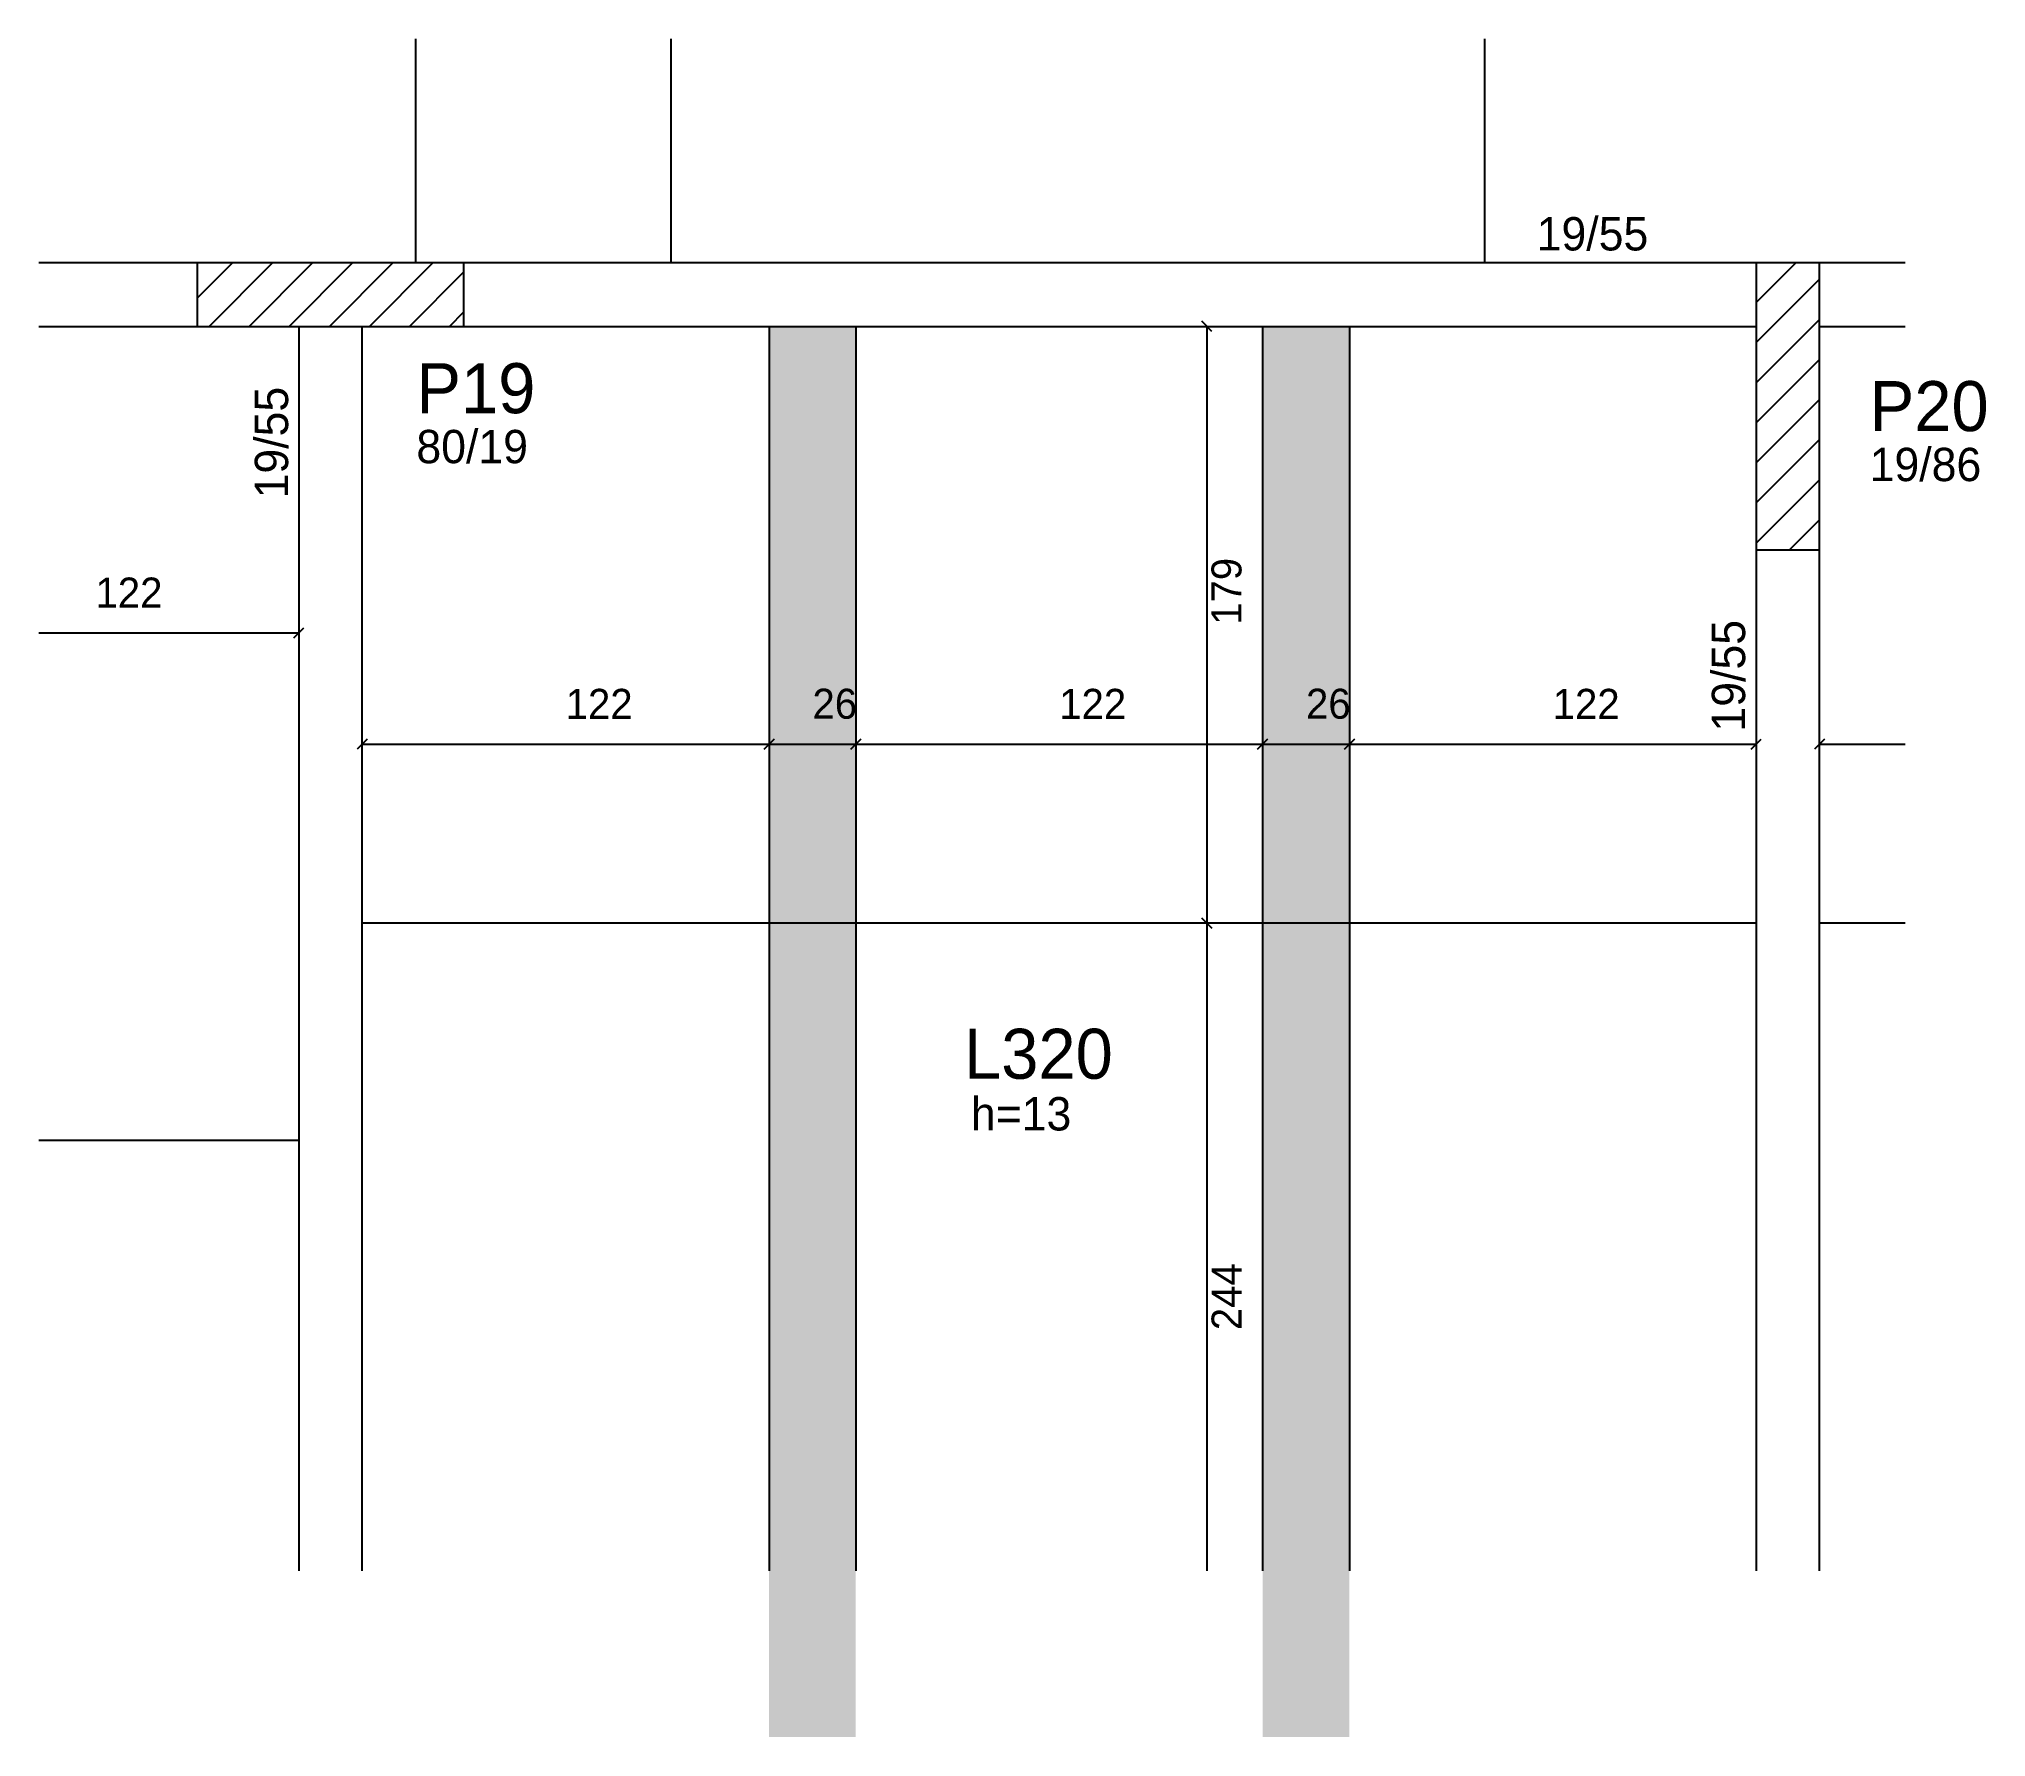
# Model space of a CAD drawing. Header units: metres. Extents: x 3070 to 3654, y 1668 to 2177.
import ezdxf

# ---------------------------------------------------------------- set-up
doc = ezdxf.new("R2010")
doc.units = ezdxf.units.M
for name, color, linetype in [('3', 7, 'Continuous'), ('4', 7, 'Continuous'), ('7', 7, 'Continuous'), ('9', 7, 'Continuous'), ('Hachura', 7, 'Continuous'), ('Painéis', 7, 'Continuous')]:
    doc.layers.add(name, color=color, linetype=linetype)

msp = doc.modelspace()

# ---------------------------------------------------------------- hatches: boundary and pattern name
at = {"layer": '9'}
h = msp.add_hatch(color=7, dxfattribs=at)
h.dxf.hatch_style = 1
h.paths.add_polyline_path([(3604.07, 1890.94), (3604.07, 1890.94), (3604.07, 2090.94), (3604.07, 2090.94), (3604.07, 1890.94)])
at = {"layer": 'Hachura'}
h = msp.add_hatch(color=7, dxfattribs=at)
h.dxf.hatch_style = 1
h.paths.add_polyline_path([(3289.08, 1667.94), (3315.08, 1667.94), (3315.08, 2090.94), (3289.08, 2090.94), (3289.08, 1667.94)])
h = msp.add_hatch(color=7, dxfattribs=at)
h.dxf.hatch_style = 1
h.paths.add_polyline_path([(3437.08, 1667.94), (3463.08, 1667.94), (3463.08, 2090.94), (3437.08, 2090.94), (3437.08, 1667.94)])

# ---------------------------------------------------------------- linework, layer by layer
at = {"layer": '3', "color": 3, "lineweight": 25}
for p, q in [((3117.57, 2099.39), (3128.12, 2109.94)), ((3121.14, 2090.94), (3140.14, 2109.94)), ((3133.16, 2090.94), (3152.16, 2109.94)), ((3145.18, 2090.94), (3164.18, 2109.94)), ((3157.2, 2090.94), (3176.2, 2109.94)), ((3169.22, 2090.94), (3188.22, 2109.94)), ((3585.07, 2098.07), (3596.93, 2109.94)), ((3181.24, 2090.94), (3197.57, 2107.26)), ((3585.07, 2086.05), (3604.07, 2105.05)), ((3193.27, 2090.94), (3197.57, 2095.24)), ((3585.07, 2074.03), (3604.07, 2093.03)), ((3585.07, 2062.01), (3604.07, 2081.01)), ((3585.07, 2049.99), (3604.07, 2068.99)), ((3585.07, 2037.97), (3604.07, 2056.97)), ((3585.07, 2025.95), (3604.07, 2044.95)), ((3595.08, 2023.94), (3604.07, 2032.93))]:
    msp.add_line(p, q, dxfattribs=at)
for points in [[(3117.57, 2109.94), (3070.11, 2109.94)], [(3585.07, 2109.94), (3197.57, 2109.94)], [(3629.78, 2109.94), (3604.07, 2109.94)], [(3070.11, 2090.94), (3117.57, 2090.94)], [(3148.07, 2090.94), (3148.07, 1717.8)], [(3167.07, 1717.8), (3167.07, 2090.94)], [(3197.57, 2090.94), (3585.07, 2090.94)], [(3604.07, 2090.94), (3629.78, 2090.94)], [(3585.07, 2023.94), (3585.07, 1717.8)], [(3604.07, 1717.8), (3604.07, 2023.94)]]:
    msp.add_lwpolyline(points, dxfattribs=at)
at = {"layer": '7', "color": 7, "lineweight": 25}
for points in [[(3197.57, 2109.94), (3117.57, 2109.94)], [(3117.57, 2109.94), (3117.57, 2090.94)], [(3197.57, 2090.94), (3197.57, 2109.94)], [(3604.07, 2109.94), (3585.07, 2109.94)], [(3585.07, 2109.94), (3585.07, 2023.94)], [(3604.07, 2023.94), (3604.07, 2109.94)], [(3117.57, 2090.94), (3197.57, 2090.94)], [(3585.07, 2023.94), (3604.07, 2023.94)]]:
    msp.add_lwpolyline(points, dxfattribs=at)
at = {"layer": 'Painéis', "color": 200, "lineweight": 25}
for p, q in [((3183.07, 2177.11), (3183.07, 2109.94)), ((3259.57, 2177.11), (3259.57, 2109.94)), ((3503.57, 2177.11), (3503.57, 2109.94)), ((3289.08, 2090.94), (3289.08, 1717.8)), ((3315.08, 2090.94), (3315.08, 1717.8)), ((3437.08, 2090.94), (3437.08, 1717.8)), ((3463.08, 2090.94), (3463.08, 1717.8)), ((3584.98, 1911.94), (3166.98, 1911.94)), ((3629.78, 1911.94), (3603.98, 1911.94)), ((3070.11, 1846.94), (3148.07, 1846.94))]:
    msp.add_line(p, q, dxfattribs=at)
at = {"layer": 'Painéis', "color": 0, "lineweight": 25}
for p, q in [((3421.83, 2089.44), (3418.83, 2092.44)), ((3146.57, 1997.56), (3149.57, 2000.56)), ((3168.57, 1967.19), (3165.57, 1964.19)), ((3287.58, 1964.19), (3290.58, 1967.19)), ((3290.58, 1967.19), (3287.58, 1964.19)), ((3313.58, 1964.19), (3316.58, 1967.19)), ((3316.58, 1967.19), (3313.58, 1964.19)), ((3435.58, 1964.19), (3438.58, 1967.19)), ((3438.58, 1967.19), (3435.58, 1964.19)), ((3461.58, 1964.19), (3464.58, 1967.19)), ((3464.58, 1967.19), (3461.58, 1964.19)), ((3583.57, 1964.19), (3586.57, 1967.19)), ((3605.57, 1967.19), (3602.57, 1964.19)), ((3418.83, 1913.44), (3421.83, 1910.44)), ((3421.83, 1910.44), (3418.83, 1913.44))]:
    msp.add_line(p, q, dxfattribs=at)
at = {"layer": 'Painéis', "color": 4, "lineweight": 25}
for p, q in [((3420.33, 2090.94), (3420.33, 1911.94)), ((3070.11, 1999.06), (3148.07, 1999.06)), ((3167.07, 1965.69), (3289.08, 1965.69)), ((3289.08, 1965.69), (3315.08, 1965.69)), ((3315.08, 1965.69), (3437.08, 1965.69)), ((3437.08, 1965.69), (3463.08, 1965.69)), ((3463.08, 1965.69), (3585.07, 1965.69)), ((3604.07, 1965.69), (3629.78, 1965.69)), ((3420.33, 1911.94), (3420.33, 1717.8))]:
    msp.add_line(p, q, dxfattribs=at)

# ---------------------------------------------------------------- texts
at = {"layer": '3', "color": 3, "lineweight": 25}
for s, p in [('19/55', (3519.26, 2113.69)), ('80/19', (3183.3, 2049.89)), ('19/86', (3619.12, 2044.52)), ('h=13', (3349.58, 1849.82))]:
    msp.add_text(s, height=10, dxfattribs=at).set_placement(p)
for p in [(3144.84, 2039.34), (3581.78, 1969.43)]:
    msp.add_text('19/55', height=10, rotation=90, dxfattribs=at).set_placement(p)
at = {"layer": '4', "color": 4, "lineweight": 25}
for s, p in [('P19', (3183.3, 2064.89)), ('P20', (3619.12, 2059.52)), ('L320', (3347.53, 1865.32))]:
    msp.add_text(s, height=15, dxfattribs=at).set_placement(p)
at = {"layer": 'Painéis', "color": 240, "lineweight": 25}
for s, p in [('179', (3430.73, 2001.44)), ('244', (3430.76, 1789.94))]:
    msp.add_text(s, height=9, rotation=90, dxfattribs=at).set_placement(p)
for s, p in [('122', (3087.07, 2006.61)), ('122', (3228.07, 1973.24)), ('26', (3302.08, 1973.28)), ('122', (3376.08, 1973.24)), ('26', (3450.08, 1973.28)), ('122', (3524.07, 1973.24))]:
    msp.add_text(s, height=9, dxfattribs=at).set_placement(p)

doc.saveas('drawing.dxf')
